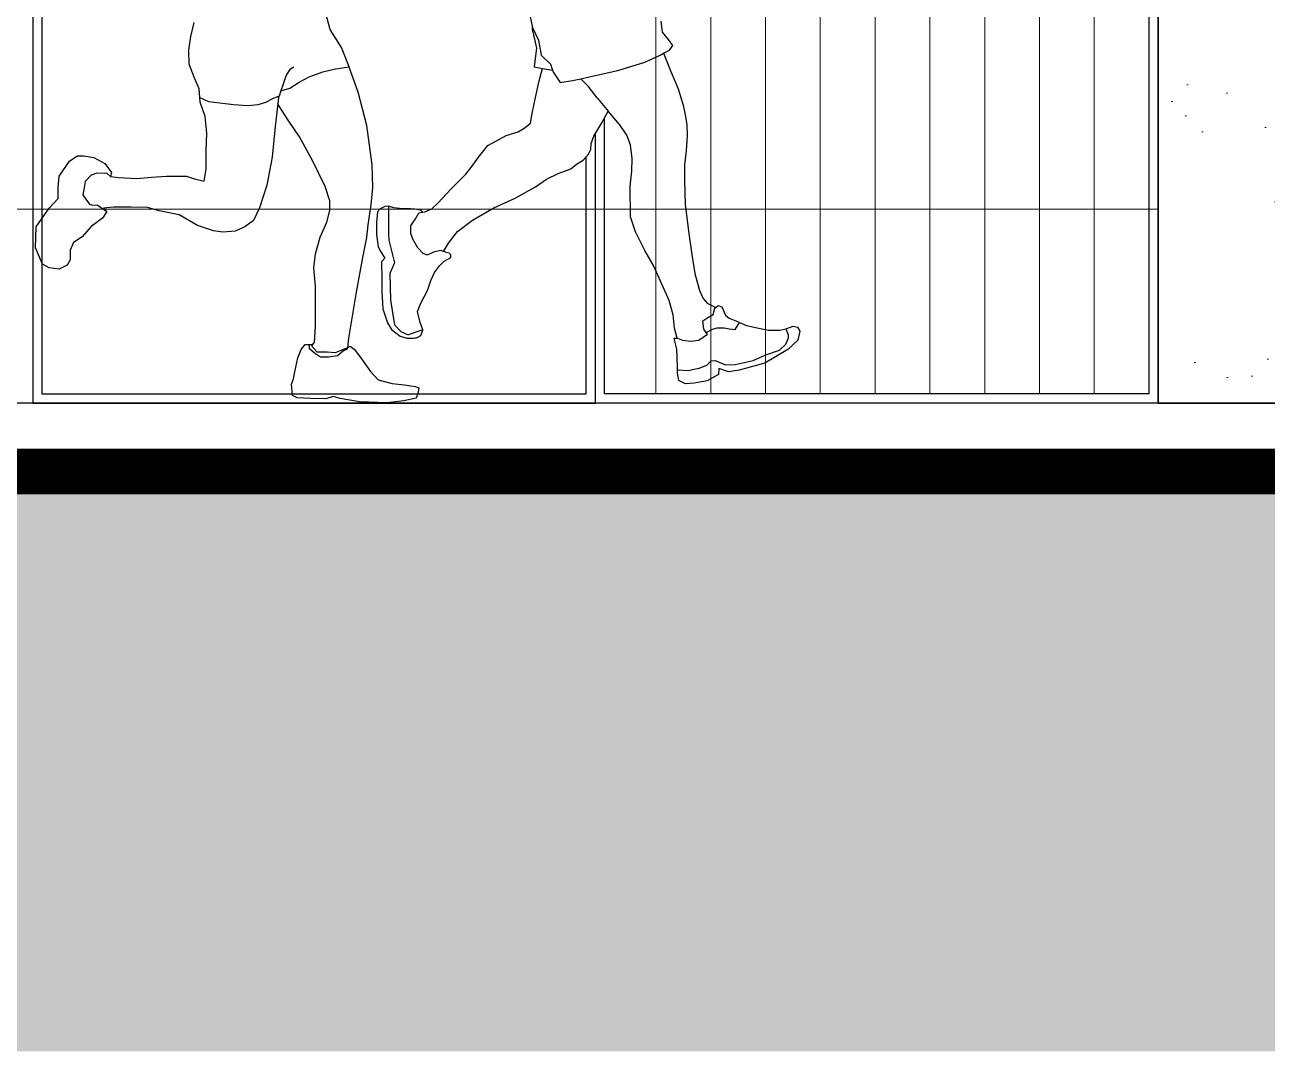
# Model space of a CAD drawing. Header units: metres. Extents: x 2494 to 3558, y 282 to 553.
# Drawn here: x 3112.365 to 3115.086, y 366.971 to 369.22 of the extents above; entities that cross this region are included whole.
import ezdxf

# ---------------------------------------------------------------- set-up
doc = ezdxf.new("R2010")
doc.units = ezdxf.units.M
doc.header["$LTSCALE"] = 7
doc.header["$MEASUREMENT"] = 0
doc.layers.add('HACH', color=251, linetype='Continuous', lineweight=5)
for name, color, linetype in [('PENA 0.15', 7, 'Continuous'), ('PENA 01', 1, 'Continuous'), ('PENA 02', 2, 'Continuous'), ('PENA 04', 4, 'Continuous'), ('PENA 06', 6, 'Continuous')]:
    doc.layers.add(name, color=color, linetype=linetype)

# ---------------------------------------------------------------- blocks, each defined once
blk = doc.blocks.new('A$C56012A3B')
at = {"layer": 'HACH'}
h = blk.add_hatch(dxfattribs=at)
h.set_pattern_fill('AR-SAND,_O', color=256, scale=0.2, angle=90)
h.set_pattern_definition([(127.5, (-0.8, 0), (-0.385365, -0.0126), [0, -0.304, 0, -0.34, 0, -0.325]), (97.5, (-0.8, 0), (-0.56443, 0.35396), [0, -0.164, 0, -0.274, 0, -0.105]), (57.5, (-0.8, -0.246), (-0.00113, 0.62283), [0, -0.1, 0, -0.36, 0, -0.47]), (47.5, (-0.8, -0.246), (-0.17554, 0.60123), [0, -0.05, 0, -0.236, 0, -0.27])])
h.paths.add_polyline_path([(0, 0.85), (-0.8, 0.85), (-0.8, 0), (0, 0)])
at = {"layer": 'PENA 04'}
for q in [(-0.8, 0.85), (0, 0)]:
    blk.add_line((-0.8, 0), q, dxfattribs=at)
blk = doc.blocks.new('joggers 03')
for p, q in [((9.52, -1.68), (9.89, -3.33)), ((-19.57, -4.11), (-19.27, -2.9)), ((-7.54, -3.52), (-7.89, -2.25)), ((21.12, -3.76), (21, -2.81)), ((-19.73, -5.31), (-19.57, -4.11)), ((-6.56, -5.08), (-7.54, -3.52)), ((9.92, -3.73), (9.89, -3.33)), ((9.89, -3.33), (10.41, -4.43)), ((9.92, -3.73), (10.26, -5.14)), ((21.64, -4.37), (21.12, -3.76)), ((-19.7, -6.51), (-19.73, -5.31)), ((-5.92, -6.75), (-6.56, -5.08)), ((10.26, -5.14), (10.07, -6.48)), ((10.41, -4.43), (10.65, -5.72)), ((21.21, -5.55), (21.71, -5.29)), ((22.01, -4.89), (21.64, -4.37)), ((21.71, -5.29), (22.01, -4.89)), ((10.65, -5.72), (11.45, -6.51)), ((17.27, -7.06), (19.59, -6.33)), ((19.59, -6.33), (20.91, -5.72)), ((20.91, -5.72), (21.21, -5.55)), ((21.21, -5.55), (21.84, -7.13)), ((-19.27, -7.62), (-19.7, -6.51)), ((-11.34, -7.51), (-10.98, -6.92)), ((-10.98, -6.92), (-10.69, -6.73)), ((-9.36, -7.6), (-8.19, -7.18)), ((-8.19, -7.18), (-7.08, -6.92)), ((-7.08, -6.92), (-5.92, -6.75)), ((-5.91, -6.77), (-5.92, -6.75)), ((-5.13, -8.92), (-5.91, -6.77)), ((10.07, -6.48), (10.04, -6.73)), ((10.04, -6.73), (10.5, -6.82)), ((10.49, -7.94), (10.77, -6.87)), ((10.5, -6.82), (10.77, -6.87)), ((10.77, -6.87), (11.63, -7.03)), ((11.45, -6.51), (11.63, -7.03)), ((11.63, -7.03), (11.7, -7.22)), ((11.7, -7.22), (12.28, -8.1)), ((14.79, -7.61), (17.27, -7.06)), ((21.84, -7.13), (22.47, -8.62)), ((-18.85, -8.62), (-19.27, -7.62)), ((-11.79, -8.85), (-11.54, -8.12)), ((-11.54, -8.12), (-11.34, -7.51)), ((-11.02, -8.58), (-10.23, -8.06)), ((-10.23, -8.06), (-9.36, -7.6)), ((10.15, -9.37), (10.49, -7.94)), ((12.28, -8.1), (13.35, -7.92)), ((13.35, -7.92), (14.08, -7.77)), ((14.08, -7.77), (14.79, -7.61)), ((14.71, -8.4), (14.08, -7.77)), ((15.47, -9.41), (14.71, -8.4)), ((-18.79, -9.38), (-18.85, -8.62)), ((-18.75, -9.79), (-18.79, -9.38)), ((-18.79, -9.38), (-18.04, -9.72)), ((-13.1, -9.78), (-12.48, -9.46)), ((-12.48, -9.46), (-11.96, -9.24)), ((-11.99, -9.37), (-12.05, -9.9)), ((-11.99, -9.37), (-11.96, -9.24)), ((-11.96, -9.24), (-11.93, -9.23)), ((-11.93, -9.23), (-11.79, -8.85)), ((-11.73, -8.77), (-11.79, -8.85)), ((-11.73, -8.77), (-11.02, -8.58)), ((-4.38, -11.81), (-5.13, -8.92)), ((9.86, -10.76), (10.15, -9.37)), ((15.47, -9.41), (16.43, -10.55)), ((22.47, -8.62), (22.89, -10.03)), ((-18.33, -11.03), (-18.75, -9.79)), ((-18.04, -9.72), (-17.06, -9.85)), ((-17.06, -9.85), (-15.89, -9.98)), ((-15.89, -9.98), (-14.62, -10.07)), ((-14.62, -10.07), (-13.75, -9.98)), ((-13.75, -9.98), (-13.1, -9.78)), ((-12.05, -9.9), (-12.28, -11.87)), ((-11.96, -10.12), (-12.05, -9.9)), ((-11.18, -11.35), (-11.96, -10.12)), ((15.87, -11.56), (16.43, -10.55)), ((17.43, -11.74), (16.43, -10.55)), ((22.89, -10.03), (23.06, -10.88)), ((-18.17, -12.46), (-18.33, -11.03)), ((-10.2, -12.78), (-11.18, -11.35)), ((9.27, -11.98), (9.73, -11.59)), ((9.73, -11.59), (9.86, -10.76)), ((15.19, -12.71), (15.87, -11.56)), ((18.04, -12.64), (17.43, -11.74)), ((23.06, -10.88), (23.2, -11.71)), ((23.2, -11.71), (23.25, -12.7)), ((-18.23, -13.99), (-18.17, -12.46)), ((-12.28, -11.87), (-12.54, -14.54)), ((-9.03, -14.86), (-10.2, -12.78)), ((-3.93, -15.19), (-4.38, -11.81)), ((6.79, -13.12), (7.64, -12.66)), ((7.64, -12.66), (8.66, -12.34)), ((8.66, -12.34), (9.27, -11.98)), ((14.97, -13.36), (15.19, -12.71)), ((18.36, -13.47), (18.04, -12.64)), ((23.25, -12.7), (23.15, -13.97)), ((5.23, -14.53), (6.06, -13.53)), ((6.06, -13.53), (6.79, -13.12)), ((14.72, -14.26), (14.94, -13.87)), ((14.94, -13.87), (14.97, -13.36)), ((18.5, -14.63), (18.36, -13.47)), ((-30.92, -16.16), (-30.04, -14.86)), ((-30.04, -14.86), (-29.36, -14.41)), ((-29.36, -14.41), (-28.8, -14.41)), ((-28.8, -14.41), (-27.92, -14.57)), ((-27.92, -14.57), (-26.98, -15.06)), ((-18.23, -15.55), (-18.23, -13.99)), ((-12.54, -14.54), (-13, -16.94)), ((-7.99, -17.07), (-9.03, -14.86)), ((4.67, -15.33), (5.23, -14.53)), ((13.7, -15.14), (14.26, -14.8)), ((14.26, -14.8), (14.72, -14.26)), ((18.46, -15.73), (18.5, -14.63)), ((23.15, -13.97), (23.01, -15.19)), ((-28.15, -16.07), (-28.67, -16.62)), ((-27.66, -15.9), (-28.15, -16.07)), ((-27.05, -15.94), (-27.66, -15.9)), ((-26.82, -15.9), (-27.05, -15.94)), ((-26.98, -15.06), (-26.4, -15.84)), ((-26.82, -15.9), (-26.49, -16.2)), ((-26.82, -15.9), (-26.82, -15.9)), ((-26.4, -15.84), (-26.49, -16.2)), ((-18.4, -16.59), (-18.23, -15.55)), ((-3.86, -17.14), (-3.93, -15.19)), ((2.85, -17.3), (4.14, -15.99)), ((4.14, -15.99), (4.67, -15.33)), ((11.1, -16.43), (12.12, -15.94)), ((12.12, -15.94), (13.22, -15.53)), ((13.22, -15.53), (13.7, -15.14)), ((18.31, -17.04), (18.46, -15.73)), ((23.01, -15.19), (23.01, -16.57)), ((-31.01, -17.17), (-30.92, -16.16)), ((-28.67, -16.62), (-28.8, -17.33)), ((-26.49, -16.2), (-25.81, -16.29)), ((-25.81, -16.29), (-24.22, -16.36)), ((-24.22, -16.36), (-22.95, -16.26)), ((-22.95, -16.26), (-21.65, -16.16)), ((-21.65, -16.16), (-19.93, -16.16)), ((-19.93, -16.16), (-19.24, -16.39)), ((-19.24, -16.39), (-18.4, -16.59)), ((-13, -16.94), (-13.65, -18.89)), ((-7.57, -18.28), (-7.99, -17.07)), ((-4.02, -18.63), (-3.86, -17.14)), ((8.42, -18.06), (10.17, -17.09)), ((10.17, -17.09), (11.1, -16.43)), ((18.36, -19.67), (18.31, -17.04)), ((23.01, -16.57), (23.08, -18.62)), ((-31.79, -18.93), (-31.01, -18.08)), ((-31.01, -18.08), (-31.01, -17.17)), ((-28.8, -17.33), (-28.87, -17.79)), ((-28.87, -17.79), (-28.61, -18.15)), ((-28.61, -18.15), (-28.31, -18.57)), ((1.77, -18.47), (2.85, -17.3)), ((6.57, -18.91), (8.42, -18.06)), ((-32.9, -20.55), (-31.79, -18.93)), ((-28.31, -18.57), (-28.05, -18.67)), ((-28.05, -18.67), (-27.63, -18.63)), ((-27.63, -18.63), (-26.98, -19.09)), ((-26.82, -19.22), (-27.18, -19.8)), ((-26.23, -18.83), (-27.11, -18.93)), ((-27.11, -18.93), (-26.82, -19.22)), ((-26.98, -19.09), (-26.82, -19.22)), ((-24.74, -18.83), (-26.23, -18.83)), ((-23.31, -18.86), (-24.74, -18.83)), ((-22.3, -19.15), (-23.31, -18.86)), ((-20.58, -19.51), (-22.3, -19.15)), ((-13.65, -18.89), (-14.17, -20)), ((-7.83, -20.13), (-7.57, -19.12)), ((-7.57, -19.12), (-7.57, -18.28)), ((-4.28, -20.36), (-4.02, -18.63)), ((-3.46, -19.23), (-3.56, -20.13)), ((-3.24, -18.98), (-3.46, -19.23)), ((-2.83, -18.79), (-3.24, -18.98)), ((-2.51, -18.74), (-2.83, -18.79)), ((-2.51, -18.74), (-2.51, -21.12)), ((-2.05, -18.91), (-2.51, -18.74)), ((-1.58, -18.96), (-2.05, -18.91)), ((-1.24, -18.98), (-1.58, -18.96)), ((-0.61, -18.98), (-1.24, -18.98)), ((-0.25, -19.01), (-0.61, -18.98)), ((0.33, -19.12), (-0.25, -19.01)), ((0.13, -19.33), (0.38, -19.28)), ((0.33, -19.12), (0.38, -19.28)), ((0.38, -19.28), (0.63, -19.23)), ((0.63, -19.23), (1.21, -18.98)), ((1.21, -18.98), (1.77, -18.47)), ((4.72, -19.96), (6.57, -18.91)), ((23.08, -18.62), (23.37, -21.12)), ((-27.18, -19.8), (-28.15, -20.52)), ((-18.98, -20.42), (-20.58, -19.51)), ((-14.17, -20), (-14.92, -20.55)), ((-8.41, -21.43), (-7.83, -20.13)), ((-3.56, -20.13), (-3.56, -21.2)), ((-0.59, -20.44), (-0.2, -19.86)), ((-0.2, -19.86), (0.07, -19.4)), ((0.07, -19.4), (0.13, -19.33)), ((3.43, -20.95), (4.72, -19.96)), ((18.77, -20.98), (18.36, -19.67)), ((-32.96, -22.34), (-32.9, -20.55)), ((-28.93, -21.4), (-29.68, -21.89)), ((-28.15, -20.52), (-28.93, -21.4)), ((-17.62, -20.88), (-18.98, -20.42)), ((-16.8, -21.01), (-17.62, -20.88)), ((-15.73, -20.91), (-16.8, -21.01)), ((-14.92, -20.55), (-15.73, -20.91)), ((-4.38, -21.46), (-4.28, -20.36)), ((-3.56, -21.2), (-3.41, -22.27)), ((-2.51, -21.12), (-2.49, -21.7)), ((-0.59, -21.1), (-0.59, -20.44)), ((-0.42, -21.61), (-0.59, -21.1)), ((2.65, -21.95), (3.43, -20.95)), ((19.6, -22.59), (18.77, -20.98)), ((23.37, -21.12), (23.64, -22.92)), ((-32.35, -23.77), (-32.96, -22.34)), ((-29.68, -21.89), (-29.97, -22.54)), ((-8.8, -22.86), (-8.41, -21.43)), ((-4.74, -23.19), (-4.38, -21.46)), ((-3.41, -22.27), (-3.17, -22.68)), ((-2.49, -21.7), (-2, -23.64)), ((0, -22.34), (-0.42, -21.61)), ((0.48, -22.85), (0, -22.34)), ((2.24, -22.66), (2.65, -21.95)), ((-29.97, -23.38), (-30.23, -23.84)), ((-29.97, -22.54), (-29.97, -23.38)), ((-8.97, -24.06), (-8.8, -22.86)), ((-5.29, -26.18), (-4.74, -23.19)), ((-3.17, -22.68), (-2.83, -23.24)), ((-2.83, -23.24), (-3.12, -23.56)), ((-3.12, -23.56), (-3.09, -25.12)), ((0.83, -22.97), (0.48, -22.85)), ((1.36, -22.73), (0.83, -22.97)), ((1.97, -22.59), (1.36, -22.73)), ((1.87, -23.9), (2.29, -23.51)), ((2.24, -22.66), (1.97, -22.59)), ((2.31, -22.68), (2.24, -22.66)), ((2.44, -22.72), (2.24, -22.66)), ((2.29, -23.51), (2.85, -23.17)), ((2.44, -22.72), (2.31, -22.68)), ((2.44, -22.72), (2.7, -22.78)), ((2.85, -22.95), (2.7, -22.78)), ((2.85, -23.17), (2.85, -22.95)), ((20.33, -23.88), (19.6, -22.59)), ((23.64, -22.92), (23.91, -24.55)), ((-31.79, -24.06), (-32.35, -23.77)), ((-30.92, -24.19), (-31.79, -24.06)), ((-30.23, -23.84), (-30.92, -24.19)), ((-8.8, -25.66), (-8.97, -24.06)), ((-2, -23.64), (-2.41, -24.57)), ((-2.41, -24.57), (-2.34, -26.86)), ((1.14, -25.16), (1.46, -24.48)), ((1.46, -24.48), (1.87, -23.9)), ((21.21, -25.8), (20.33, -23.88)), ((23.91, -24.55), (24.3, -26.04)), ((-8.8, -29.13), (-8.8, -25.66)), ((-3.09, -25.12), (-3.09, -26.14)), ((0.85, -26.04), (1.14, -25.16)), ((-5.94, -30.14), (-5.29, -26.18)), ((-3.09, -26.14), (-3, -27.6)), ((0.27, -27.11), (0.85, -26.04)), ((21.69, -26.9), (21.21, -25.8)), ((24.3, -26.04), (24.61, -26.72)), ((24.61, -26.72), (24.96, -27.13)), ((-3, -27.6), (-2.61, -28.81)), ((-2.34, -26.86), (-2, -28.98)), ((-0.03, -27.84), (0.27, -27.11)), ((0.22, -28.79), (-0.03, -27.84)), ((22.03, -28.14), (21.69, -26.9)), ((24.96, -27.13), (25.7, -27.5)), ((25.47, -28.11), (25.64, -27.55)), ((25.64, -27.55), (25.7, -27.5)), ((25.7, -27.5), (25.9, -27.31)), ((25.9, -27.31), (26.22, -27.43)), ((26.22, -27.43), (26.56, -28.16)), ((-2.61, -28.81), (-2.27, -29.4)), ((0.44, -29.42), (0.22, -28.79)), ((22.16, -29.28), (22.03, -28.14)), ((24.59, -28.63), (24.93, -28.41)), ((24.69, -29.36), (24.59, -28.63)), ((24.93, -28.41), (25.47, -28.11)), ((26.56, -28.16), (26.9, -28.43)), ((27.74, -28.78), (26.9, -28.43)), ((27.37, -29.4), (27.74, -28.78)), ((27.74, -28.78), (28.36, -29.04)), ((-8.9, -30.47), (-8.8, -29.13)), ((-2.27, -29.4), (-1.51, -29.96)), ((-2, -28.98), (-1.46, -29.57)), ((-1.51, -29.96), (-0.93, -30.15)), ((-1.46, -29.57), (-0.82, -29.84)), ((0.44, -29.42), (-0.82, -29.84)), ((-0.1, -30.1), (0.27, -29.91)), ((0.27, -29.91), (0.36, -29.67)), ((0.36, -29.67), (0.44, -29.42)), ((22.37, -30.13), (22.16, -29.28)), ((24.25, -30.3), (25, -29.79)), ((24.89, -29.64), (24.69, -29.36)), ((24.89, -29.64), (25.42, -29.36)), ((25, -29.79), (24.89, -29.64)), ((25.42, -29.36), (25.83, -29.26)), ((25.83, -29.26), (26.44, -29.26)), ((26.44, -29.26), (26.85, -29.33)), ((26.85, -29.33), (27.37, -29.4)), ((28.36, -29.04), (29.29, -29.26)), ((29.29, -29.26), (30.24, -29.45)), ((30.24, -29.45), (31.24, -29.45)), ((31.24, -29.45), (31.78, -29.32)), ((31.78, -29.32), (31.84, -29.31)), ((31.97, -29.87), (31.78, -29.32)), ((31.84, -29.31), (32.38, -29.11)), ((31.97, -30.11), (31.97, -29.87)), ((32.38, -29.11), (32.75, -29.19)), ((32.75, -29.19), (32.96, -29.53)), ((32.96, -29.53), (32.77, -30.3)), ((-10.04, -31.12), (-9.71, -30.69)), ((-9.71, -30.69), (-9.32, -30.69)), ((-9.32, -31.05), (-9.32, -30.69)), ((-9.32, -30.69), (-9.05, -30.69)), ((-8.9, -31.44), (-9.32, -31.05)), ((-9.14, -30.82), (-9.05, -30.69)), ((-8.71, -31.31), (-9.14, -30.82)), ((-9.05, -30.69), (-8.9, -30.47)), ((-6.5, -31.15), (-6.03, -30.93)), ((-6.37, -31.21), (-6.04, -31.05)), ((-6.04, -31.05), (-6.03, -30.93)), ((-6.03, -30.93), (-5.94, -30.14)), ((-6.03, -30.93), (-5.81, -30.82)), ((-5.81, -30.82), (-5.49, -31.08)), ((-0.93, -30.15), (-0.37, -30.15)), ((-0.37, -30.15), (-0.1, -30.1)), ((-0.11, -30.15), (-0.18, -30.12)), ((22.2, -30.52), (22.13, -30.13)), ((22.13, -30.13), (22.37, -30.13)), ((22.35, -31.08), (22.2, -30.52)), ((22.37, -30.13), (22.41, -30.13)), ((22.41, -30.13), (22.84, -30.3)), ((22.84, -30.3), (23.57, -30.4)), ((23.57, -30.4), (24.25, -30.3)), ((31.19, -31.16), (31.75, -30.67)), ((31.75, -30.67), (31.97, -30.11)), ((32.77, -30.3), (31.92, -31.13)), ((-10.59, -33.03), (-10.33, -31.83)), ((-10.33, -31.83), (-10.04, -31.12)), ((-8.38, -31.77), (-8.9, -31.44)), ((-8.71, -31.31), (-7.8, -31.31)), ((-7.7, -31.77), (-8.38, -31.77)), ((-7.8, -31.31), (-7.08, -31.38)), ((-6.92, -31.67), (-7.7, -31.77)), ((-7.08, -31.38), (-6.5, -31.15)), ((-6.37, -31.21), (-6.92, -31.67)), ((-5.49, -31.08), (-5, -31.73)), ((-5, -31.73), (-4.06, -33)), ((22.38, -31.81), (22.35, -31.08)), ((22.4, -32.66), (22.38, -31.81)), ((24.93, -32.47), (25.3, -32.08)), ((25.3, -32.08), (25.66, -32.06)), ((25.66, -32.06), (26.56, -32.45)), ((27.39, -32.42), (28.92, -32.06)), ((28.92, -32.06), (30.02, -31.57)), ((31.92, -31.13), (29.95, -32.3)), ((30.02, -31.57), (31.19, -31.16)), ((-10.72, -33.65), (-10.59, -33.03)), ((-4.06, -33), (-3.41, -33.72)), ((22.4, -32.88), (22.4, -32.66)), ((22.4, -33.15), (22.4, -32.88)), ((22.45, -32.88), (22.4, -32.88)), ((22.52, -33.78), (22.4, -33.15)), ((22.45, -32.88), (23.35, -32.93)), ((23.35, -32.93), (23.69, -32.84)), ((23.69, -32.84), (24.27, -32.74)), ((24.27, -32.74), (24.93, -32.47)), ((25.98, -32.76), (25.93, -33.27)), ((26.81, -33.03), (25.98, -32.76)), ((26.56, -32.45), (27.39, -32.42)), ((27.71, -32.91), (26.81, -33.03)), ((29.95, -32.3), (27.71, -32.91)), ((-10.89, -34.11), (-10.72, -33.65)), ((-10.79, -35.08), (-10.89, -34.11)), ((-3.41, -33.72), (-2.2, -34.04)), ((-2.2, -34.04), (-1.13, -34.17)), ((-1.13, -34.17), (-0.22, -34.3)), ((23.11, -34.08), (22.52, -33.78)), ((23.84, -34.03), (23.11, -34.08)), ((24.96, -33.81), (23.84, -34.03)), ((25.93, -33.27), (24.96, -33.81)), ((-10.4, -35.28), (-10.79, -35.08)), ((-9.23, -35.34), (-10.4, -35.28)), ((-7.93, -35.37), (-9.23, -35.34)), ((-7.28, -35.18), (-7.93, -35.37)), ((-6.69, -35.34), (-7.28, -35.18)), ((-5.03, -35.63), (-6.69, -35.34)), ((-0.12, -35.31), (-1.2, -35.54)), ((-0.22, -34.3), (0.11, -34.43)), ((0.01, -34.92), (-0.12, -35.31)), ((0.11, -34.43), (0.01, -34.92)), ((-2.63, -35.73), (-5.03, -35.63)), ((-1.2, -35.54), (-2.63, -35.73))]:
    blk.add_line(p, q)

msp = doc.modelspace()

# ---------------------------------------------------------------- hatches: boundary and pattern name
at = {"layer": 'HACH'}
h = msp.add_hatch(dxfattribs=at)
h.set_pattern_fill('_USER', color=256, scale=0.12, angle=90, style=0, pattern_type=0)
h.set_pattern_definition([(90, (3114.82711, 368.41144), (0.12, 7e-18), [])])
h.paths.add_polyline_path([(3113.6546, 370.7814), (3114.8471, 370.7814), (3114.8471, 368.4114), (3113.6546, 368.4114)])
at = {"layer": 'PENA 01', "ltscale": 1.5}
h = msp.add_hatch(dxfattribs=at)
h.set_pattern_fill('EARTH', color=256, scale=0.75, angle=45, style=0, double=1)
h.set_pattern_definition([(45, (3044.36074, 366.97144), (3e-17, 0.26516504), [0.1875, -0.1875]), (45, (3044.31102, 367.02116), (3e-17, 0.26516504), [0.1875, -0.1875]), (45, (3044.2613, 367.07088), (3e-17, 0.26516504), [0.1875, -0.1875]), (135, (3044.2613, 367.10403), (-0.26516504, 6e-17), [0.1875, -0.1875]), (135, (3044.31102, 367.15374), (-0.26516504, 6e-17), [0.1875, -0.1875]), (135, (3044.36074, 367.20346), (-0.26516504, 6e-17), [0.1875, -0.1875])])
h.paths.add_polyline_path([(3144.0451, 368.3214), (3141.8468, 368.3214), (3137.9926, 368.4214), (3132.7998, 368.2414), (3052.0517, 368.2414), (3052.0517, 368.0314), (3044.3607, 368.0314), (3044.3607, 366.9714), (3144.0451, 366.9714)])

# ---------------------------------------------------------------- linework, layer by layer
at = {"layer": 'HACH'}
msp.add_line((3109.9172, 368.8164), (3114.8471, 368.8164), dxfattribs=at)
at = {"layer": 'PENA 01'}
msp.add_line((3113.6146, 368.8164), (3113.6146, 368.9825), dxfattribs=at)
msp.add_line((3113.6146, 368.8164), (3113.6146, 368.9825), dxfattribs=at)
msp.add_lwpolyline([(3111.1497, 370.8014), (3112.3822, 370.8014), (3112.3822, 368.3914), (3111.1497, 368.3914)], close=True, dxfattribs=at)
for points in [[(3113.6146, 370.2043), (3113.6146, 370.8014), (3112.3822, 370.8014), (3112.3822, 368.3914), (3113.6146, 368.3914), (3113.6146, 368.9825)], [(3113.6146, 370.2043), (3113.6146, 370.8014), (3114.8471, 370.8014), (3114.8471, 368.3914), (3113.6146, 368.3914), (3113.6146, 368.9825)], [(3113.5946, 370.2001), (3113.5946, 370.7814), (3112.4022, 370.7814), (3112.4022, 368.4114), (3113.5946, 368.4114), (3113.5946, 368.9315)], [(3113.6346, 370.2065), (3113.6346, 370.7814), (3114.8271, 370.7814), (3114.8271, 368.4114), (3113.6346, 368.4114), (3113.6346, 369.0168)]]:
    msp.add_lwpolyline(points, dxfattribs=at)
at = {"layer": 'PENA 02', "const_width": 0.1}
msp.add_lwpolyline([(3144.0451, 368.3214), (3141.8468, 368.3214), (3141.8468, 368.4214), (3137.9926, 368.4214), (3132.7998, 368.2414), (3052.0517, 368.2414), (3052.0517, 368.0314), (3044.3607, 368.0314)], dxfattribs=at)
msp.add_lwpolyline([(3144.0451, 368.3214), (3141.8468, 368.3214), (3141.8468, 368.4214), (3137.9926, 368.4214), (3132.7998, 368.2414), (3052.0517, 368.2414), (3052.0517, 368.0314), (3044.3607, 368.0314)], dxfattribs=at)
at = {"layer": 'PENA 06'}
msp.add_lwpolyline([(3132.7972, 368.3914), (3051.9017, 368.3914), (3051.9017, 368.1814), (3044.3607, 368.1814)], dxfattribs=at)

# ---------------------------------------------------------------- block references
at = {"layer": 'PENA 0.15', "xscale": 0.0254, "yscale": 0.0254, "zscale": 0.0254}
msp.add_blockref('joggers 03', (3113.2252, 369.299), dxfattribs=at)
at = {"layer": 'PENA 01'}
msp.add_blockref('A$C56012A3B', (3115.6471, 368.3914), dxfattribs=at)

doc.saveas('drawing.dxf')
